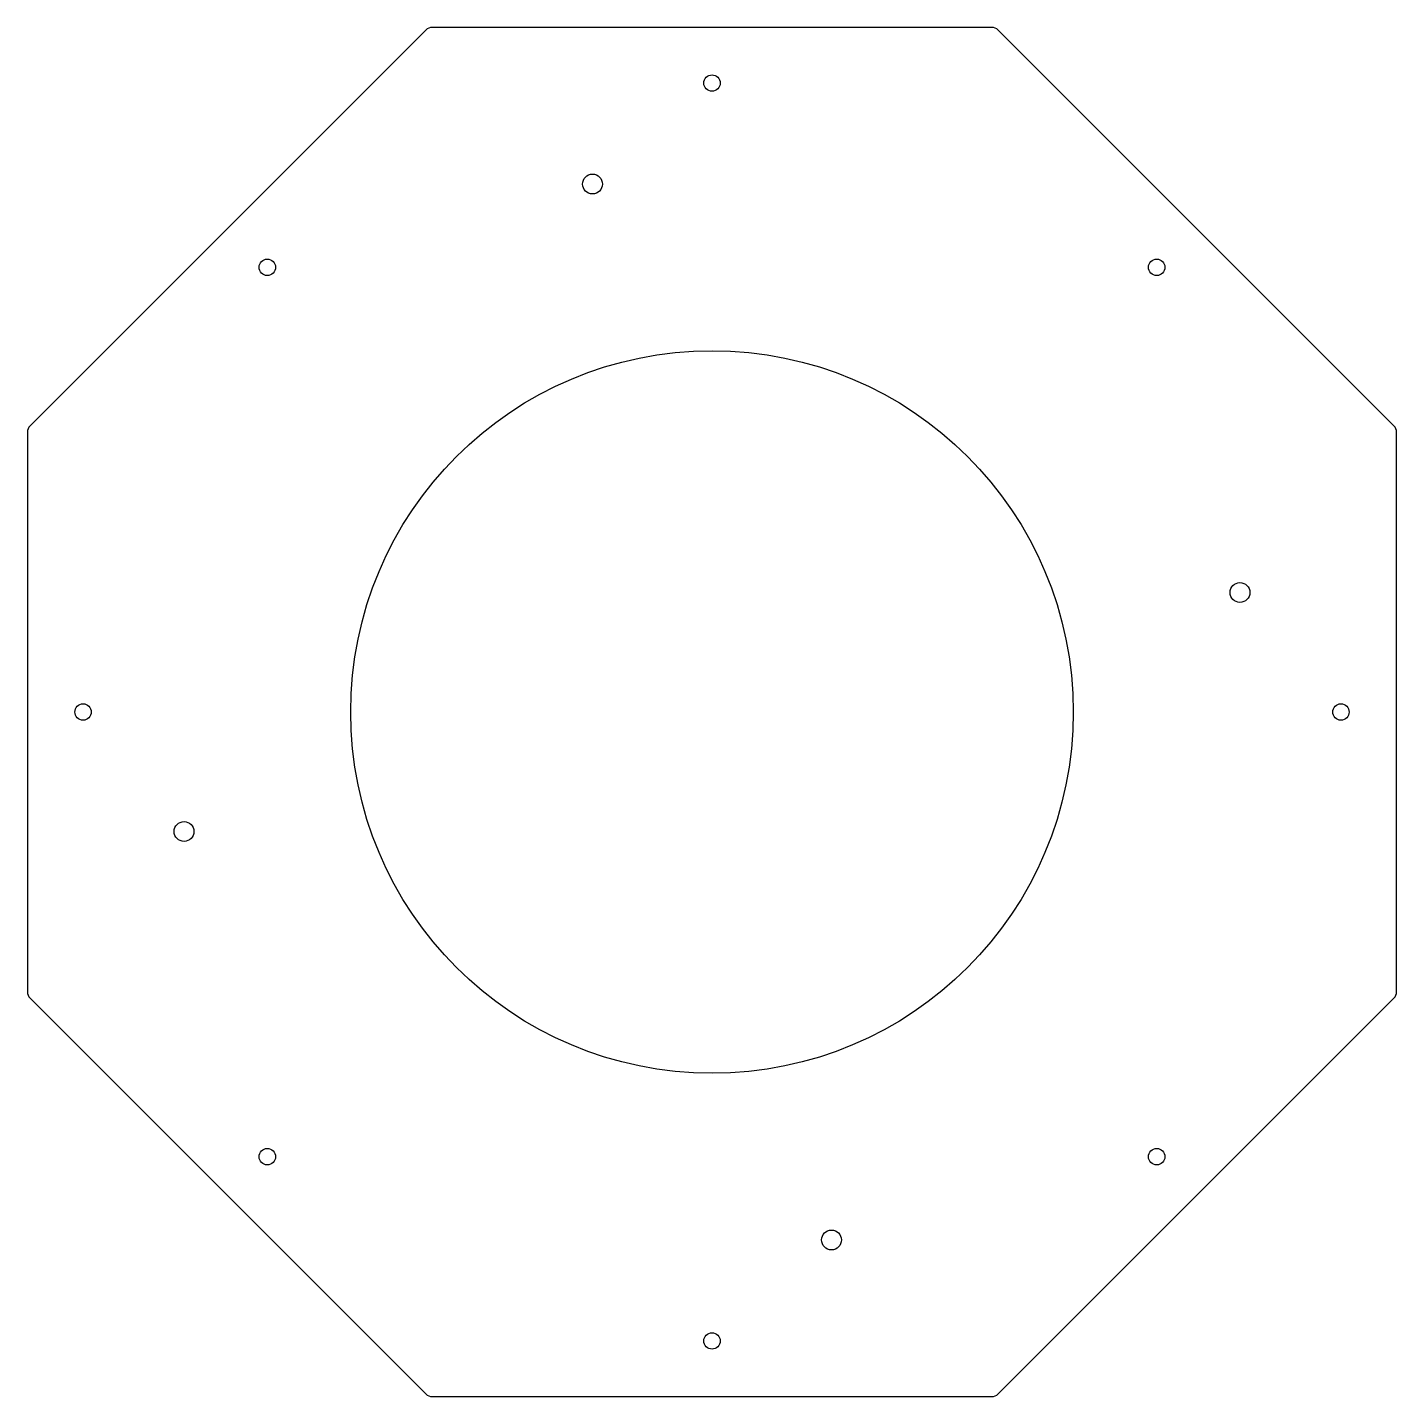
# Model space of a CAD drawing. Header units: inches. Extents: x -9 to 9, y -9 to 9.
import ezdxf

# ---------------------------------------------------------------- set-up
doc = ezdxf.new("R2010")
doc.units = ezdxf.units.IN
doc.header["$MEASUREMENT"] = 0

msp = doc.modelspace()

# ---------------------------------------------------------------- linework, layer by layer
msp.add_lwpolyline([(3.679, -9, 0.198912), (3.763, -8.965), (8.965, -3.763, 0.198912), (9, -3.679), (9, 3.679, 0.198912), (8.965, 3.763), (3.763, 8.965, 0.198912), (3.679, 9), (-3.679, 9, 0.198912), (-3.763, 8.965), (-8.965, 3.763, 0.198912), (-9, 3.679), (-9, -3.679, 0.198912), (-8.965, -3.763), (-3.763, -8.965, 0.198912), (-3.679, -9)], format="xyb", close=True)
for centre, radius in [((0, 8.268), 0.108), ((-1.571, 6.941), 0.13), ((-5.846, 5.846), 0.108), ((5.846, 5.846), 0.108), ((0, 0), 4.75), ((6.941, 1.571), 0.13), ((-8.268, 0), 0.108), ((8.268, 0), 0.108), ((-6.941, -1.571), 0.13), ((-5.846, -5.846), 0.108), ((5.846, -5.846), 0.108), ((1.571, -6.941), 0.13), ((0, -8.268), 0.108)]:
    msp.add_circle(centre, radius)

doc.saveas('drawing.dxf')
